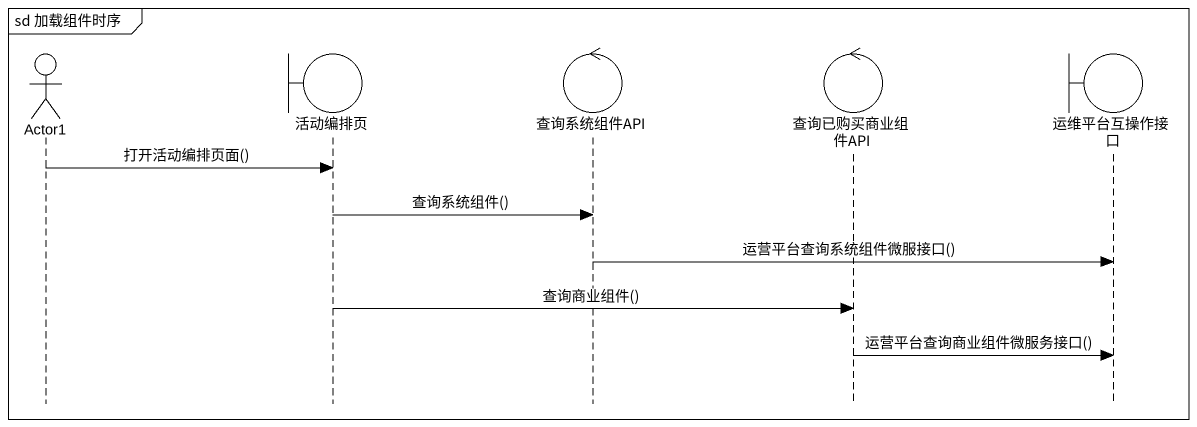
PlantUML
@startuml
mainframe sd 加载组件时序
hide footbox
actor Actor1
boundary 活动编排页
control 查询系统组件API
control 查询已购买商业组件API
boundary 运维平台互操作接口

Actor1 -> 活动编排页 : 打开活动编排页面()
活动编排页 -> 查询系统组件API : 查询系统组件()
查询系统组件API -> 运维平台互操作接口 : 运营平台查询系统组件微服接口()
活动编排页 -> 查询已购买商业组件API : 查询商业组件()
查询已购买商业组件API -> 运维平台互操作接口 : 运营平台查询商业组件微服务接口()
@enduml
